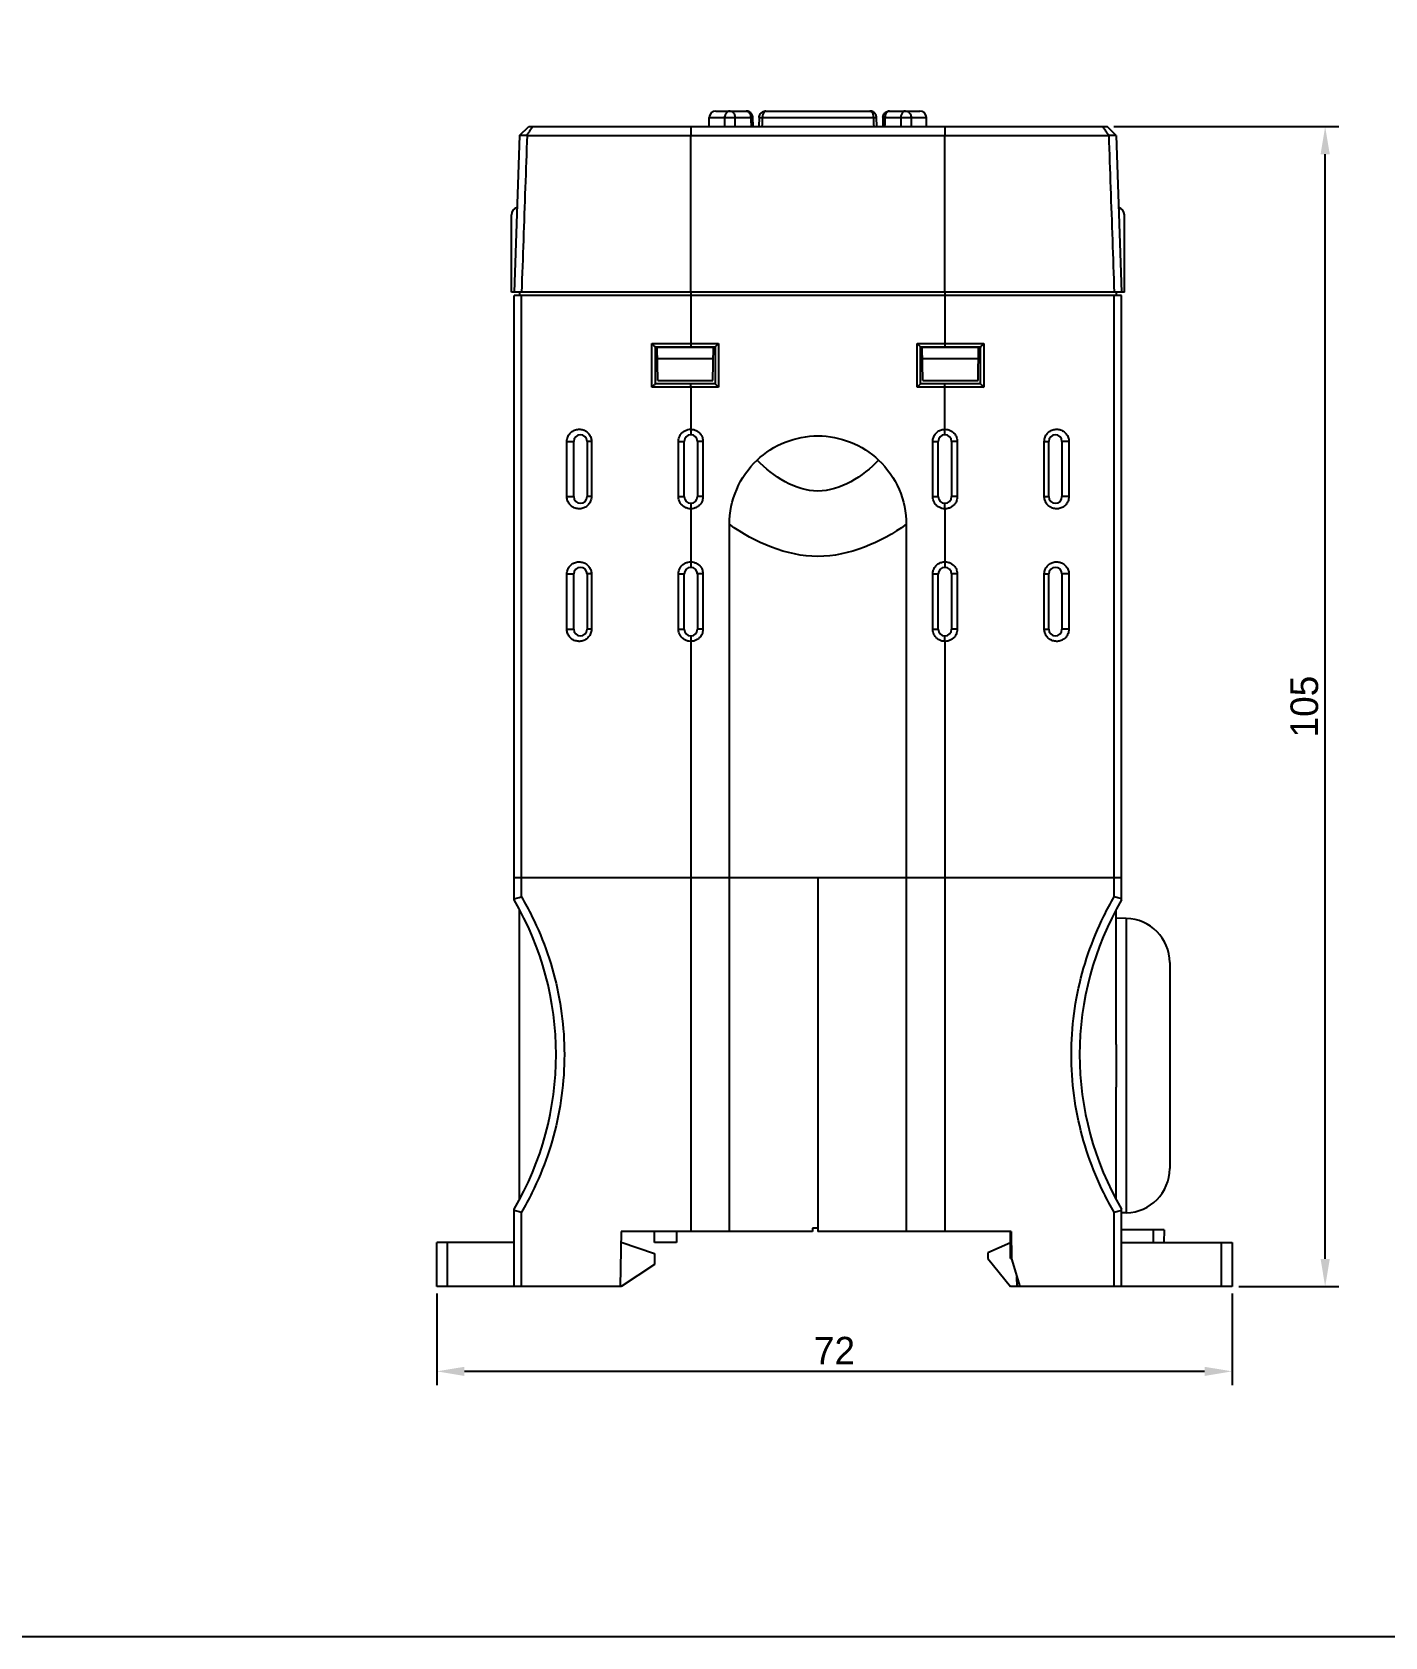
# Model space of a CAD drawing. Header units: millimetres. Extents: x 79 to 919, y 65 to 646.
# Drawn here: x 205.6 to 328, y 65 to 210.3 of the extents above; entities that cross this region are included whole.
import ezdxf

# ---------------------------------------------------------------- set-up
doc = ezdxf.new("R2010")
doc.units = ezdxf.units.MM
doc.layers.add('02___PRT_ALL_AXES', color=7, linetype='Continuous')
doc.styles.get("Standard").update_dxf_attribs({"font": 'BareunDotumPro1.ttf'})
doc.dimstyles.new('ISO-25', dxfattribs={"dimtxt": 2.5, "dimasz": 2.5, "dimexe": 1.25, "dimexo": 0.625, "dimtad": 1, "dimtxsty": 'Standard', "dimcen": 2.5, "dimadec": 0, "dimazin": 0, "dimtfac": 1, "dimtmove": 0, "dimatfit": 3, "dimfxl": 0, "dimarcsym": 0})

# ---------------------------------------------------------------- blocks, each defined once
blk = doc.blocks.new('*D54')
at = {"color": 0, "lineweight": -2}
for p, q in [((242.2, 96.08), (242.2, 87.78)), ((314.2, 96.08), (314.2, 87.78)), ((244.7, 89.03), (311.7, 89.03))]:
    blk.add_line(p, q, dxfattribs=at)
at = {"color": 0}
for points in [[(244.7, 89.44), (244.7, 88.61), (242.2, 89.03)], [(311.7, 88.61), (311.7, 89.44), (314.2, 89.03)]]:
    blk.add_solid(points, dxfattribs=at)
at = {"layer": 'Defpoints', "color": 0}
for p in [(242.2, 96.7), (314.2, 96.7), (314.2, 89.03)]:
    blk.add_point(p, dxfattribs=at)
at = {"color": 0, "insert": (278.2, 90.9), "char_height": 2.5, "attachment_point": 5}
blk.add_mtext('72', dxfattribs=at)
blk = doc.blocks.new('*D55')
at = {"color": 0, "lineweight": -2}
for p, q in [((303.5, 201.7), (323.87, 201.7)), ((322.62, 99.2), (322.62, 199.2)), ((314.82, 96.7), (323.87, 96.7))]:
    blk.add_line(p, q, dxfattribs=at)
at = {"color": 0}
for points in [[(323.04, 199.2), (322.21, 199.2), (322.62, 201.7)], [(322.21, 99.2), (323.04, 99.2), (322.62, 96.7)]]:
    blk.add_solid(points, dxfattribs=at)
at = {"layer": 'Defpoints', "color": 0}
for p in [(302.87, 201.7), (322.62, 201.7), (314.2, 96.7)]:
    blk.add_point(p, dxfattribs=at)
at = {"color": 0, "insert": (320.75, 149.2), "char_height": 2.5, "attachment_point": 5, "rotation": 90}
blk.add_mtext('105', dxfattribs=at)

msp = doc.modelspace()

# ---------------------------------------------------------------- linework, layer by layer
at = {"color": 7, "linetype": 'Continuous'}
for p, q in [((266.849, 201.702), (266.87, 202.518)), ((266.87, 202.518), (268.251, 202.518)), ((267.47, 203.102), (270.204, 203.102)), ((269.19, 202.518), (270.629, 202.518)), ((270.83, 201.702), (270.804, 202.522)), ((271.381, 202.528), (271.346, 201.702)), ((271.674, 202.518), (281.72, 202.518)), ((271.981, 203.102), (281.413, 203.102)), ((282.047, 201.702), (282.012, 202.528)), ((282.59, 202.522), (282.563, 201.702)), ((282.765, 202.518), (284.203, 202.518)), ((283.189, 203.102), (285.924, 203.102)), ((285.143, 202.518), (286.524, 202.518)), ((286.545, 201.702), (286.524, 202.518)), ((249.693, 200.903), (249.197, 186.702)), ((249.693, 200.903), (250.521, 201.702)), ((249.693, 200.91), (250.371, 200.91)), ((250.371, 200.903), (303.023, 200.903)), ((250.521, 201.702), (302.873, 201.702)), ((265.197, 186.702), (265.202, 200.903)), ((265.202, 201.702), (265.202, 200.903)), ((288.191, 201.702), (288.191, 200.903)), ((288.197, 186.702), (288.191, 200.903)), ((303.701, 200.903), (302.873, 201.702)), ((303.023, 200.91), (303.701, 200.91)), ((303.701, 200.903), (304.197, 186.702)), ((248.947, 186.702), (248.947, 193.702)), ((304.447, 186.702), (304.447, 193.702)), ((304.447, 186.702), (248.947, 186.702)), ((304.197, 186.402), (249.197, 186.402)), ((249.197, 131.702), (249.197, 186.402)), ((249.697, 186.702), (249.697, 186.402)), ((249.868, 131.971), (249.868, 186.402)), ((265.197, 186.402), (265.197, 181.752)), ((265.202, 186.702), (265.202, 186.402)), ((288.191, 186.702), (288.191, 186.402)), ((288.197, 186.402), (288.197, 182.052)), ((303.525, 131.971), (303.525, 186.402)), ((303.697, 186.702), (303.697, 186.402)), ((304.197, 131.702), (304.197, 186.402)), ((261.669, 178.102), (261.669, 182.052)), ((261.669, 182.052), (265.197, 182.052)), ((261.97, 181.752), (267.397, 181.752)), ((261.997, 178.402), (261.997, 181.752)), ((262.197, 178.702), (262.144, 181.755)), ((267.249, 181.702), (262.145, 181.702)), ((265.197, 182.052), (267.697, 182.052)), ((267.197, 178.702), (267.25, 181.755)), ((267.397, 181.752), (267.697, 182.052)), ((267.397, 181.752), (267.397, 178.402)), ((267.697, 182.052), (267.697, 178.102)), ((285.997, 181.752), (285.697, 182.052)), ((285.697, 178.102), (285.697, 182.052)), ((285.697, 182.052), (288.197, 182.052)), ((285.997, 181.752), (291.424, 181.752)), ((285.997, 178.402), (285.997, 181.752)), ((286.197, 178.702), (286.144, 181.755)), ((291.249, 181.702), (286.145, 181.702)), ((288.197, 182.052), (288.19, 181.752)), ((288.197, 182.052), (291.725, 182.052)), ((291.197, 178.702), (291.25, 181.755)), ((291.397, 181.752), (291.397, 178.402)), ((291.725, 182.052), (291.725, 178.102)), ((262.162, 180.702), (267.232, 180.702)), ((286.162, 180.702), (291.232, 180.702)), ((262.197, 178.702), (267.197, 178.702)), ((286.197, 178.702), (291.197, 178.702)), ((265.197, 178.102), (261.669, 178.102)), ((267.397, 178.402), (261.97, 178.402)), ((265.197, 178.102), (265.203, 178.402)), ((265.197, 178.102), (265.197, 174.302)), ((267.697, 178.102), (265.197, 178.102)), ((267.397, 178.402), (267.697, 178.102)), ((285.997, 178.402), (285.697, 178.102)), ((288.197, 178.102), (285.697, 178.102)), ((291.424, 178.402), (285.997, 178.402)), ((288.197, 173.802), (288.197, 178.402)), ((291.725, 178.102), (288.197, 178.102)), ((253.974, 168.202), (253.974, 173.202)), ((253.974, 173.202), (254.597, 173.202)), ((254.597, 168.202), (254.597, 173.202)), ((255.797, 173.202), (255.797, 168.202)), ((256.196, 173.202), (255.797, 173.202)), ((256.196, 173.202), (256.196, 168.202)), ((264.075, 168.202), (264.075, 173.202)), ((264.075, 173.202), (264.597, 173.202)), ((264.597, 168.202), (264.597, 173.202)), ((265.197, 174.302), (265.197, 173.802)), ((265.797, 173.202), (265.797, 168.202)), ((266.297, 173.202), (265.797, 173.202)), ((266.297, 173.202), (266.297, 168.202)), ((287.097, 168.202), (287.097, 173.202)), ((287.097, 173.202), (287.597, 173.202)), ((287.597, 168.202), (287.597, 173.202)), ((288.797, 173.202), (288.797, 168.202)), ((289.319, 173.202), (288.797, 173.202)), ((289.319, 173.202), (289.319, 168.202)), ((297.198, 168.202), (297.198, 173.202)), ((297.198, 173.202), (297.597, 173.202)), ((297.597, 168.202), (297.597, 173.202)), ((298.797, 173.202), (298.797, 168.202)), ((299.42, 173.202), (298.797, 173.202)), ((299.42, 173.202), (299.42, 168.202)), ((253.974, 168.202), (254.597, 168.202)), ((256.196, 168.202), (255.797, 168.202)), ((264.075, 168.202), (264.597, 168.202)), ((265.197, 167.602), (265.197, 162.302)), ((266.297, 168.202), (265.797, 168.202)), ((287.097, 168.202), (287.597, 168.202)), ((288.197, 167.103), (288.197, 167.603)), ((288.197, 167.102), (288.197, 161.802)), ((289.319, 168.202), (288.797, 168.202)), ((297.198, 168.202), (297.597, 168.202)), ((299.42, 168.202), (298.797, 168.202)), ((268.697, 101.702), (268.697, 165.702)), ((284.697, 165.702), (284.697, 101.702)), ((265.197, 162.302), (265.197, 161.802)), ((253.974, 156.202), (253.974, 161.202)), ((253.974, 161.202), (254.597, 161.202)), ((254.597, 156.202), (254.597, 161.202)), ((255.797, 161.202), (255.797, 156.202)), ((256.196, 161.202), (255.797, 161.202)), ((256.196, 161.202), (256.196, 156.202)), ((264.075, 156.202), (264.075, 161.202)), ((264.075, 161.202), (264.597, 161.202)), ((264.597, 156.202), (264.597, 161.202)), ((265.797, 161.202), (265.797, 156.202)), ((266.297, 161.202), (265.797, 161.202)), ((266.297, 161.202), (266.297, 156.202)), ((287.097, 156.202), (287.097, 161.202)), ((287.097, 161.202), (287.597, 161.202)), ((287.597, 156.202), (287.597, 161.202)), ((288.797, 161.202), (288.797, 156.202)), ((289.319, 161.202), (288.797, 161.202)), ((289.319, 161.202), (289.319, 156.202)), ((297.198, 156.202), (297.198, 161.202)), ((297.198, 161.202), (297.597, 161.202)), ((297.597, 156.202), (297.597, 161.202)), ((298.797, 161.202), (298.797, 156.202)), ((299.42, 161.202), (298.797, 161.202)), ((299.42, 161.202), (299.42, 156.202)), ((253.974, 156.202), (254.597, 156.202)), ((256.196, 156.202), (255.797, 156.202)), ((264.075, 156.202), (264.597, 156.202)), ((265.197, 155.602), (265.197, 101.702)), ((266.297, 156.202), (265.797, 156.202)), ((287.097, 156.202), (287.597, 156.202)), ((288.197, 155.103), (288.197, 155.603)), ((289.319, 156.202), (288.797, 156.202)), ((297.198, 156.202), (297.597, 156.202)), ((299.42, 156.202), (298.797, 156.202)), ((288.197, 155.102), (288.197, 101.702)), ((304.197, 133.702), (249.197, 133.702)), ((276.697, 133.702), (276.697, 101.702)), ((304.617, 130.021), (303.697, 130.037)), ((304.617, 130.021), (304.617, 103.384)), ((308.547, 126.022), (308.547, 107.383)), ((249.197, 96.702), (249.197, 103.702)), ((249.868, 96.702), (249.868, 103.434)), ((303.525, 96.702), (303.525, 103.434)), ((304.197, 96.702), (304.197, 103.702)), ((304.617, 103.384), (304.197, 103.376)), ((258.897, 101.702), (258.81, 96.702)), ((276.197, 101.702), (258.897, 101.702)), ((261.897, 100.702), (261.897, 101.702)), ((263.897, 101.702), (263.897, 100.702)), ((276.697, 102.002), (276.197, 102.002)), ((276.197, 102.002), (276.197, 101.702)), ((294.197, 101.702), (276.697, 101.702)), ((294.147, 99.252), (294.147, 101.702)), ((294.197, 101.702), (294.241, 99.202)), ((308.047, 101.852), (304.197, 101.852)), ((307.047, 101.852), (307.039, 100.702)), ((308.047, 101.852), (308.027, 100.702)), ((242.197, 96.702), (242.197, 100.702)), ((249.197, 100.702), (242.197, 100.702)), ((243.179, 96.702), (243.179, 100.702)), ((258.88, 100.708), (261.897, 99.702)), ((263.897, 100.702), (261.897, 100.702)), ((294.147, 100.652), (292.097, 99.752)), ((294.147, 100.252), (294.222, 100.254)), ((304.197, 100.702), (314.197, 100.702)), ((313.214, 100.702), (313.214, 96.702)), ((314.197, 100.702), (314.197, 96.702)), ((261.897, 99.702), (261.897, 98.702)), ((292.097, 99.752), (292.097, 99.252)), ((292.097, 99.252), (294.147, 96.702)), ((294.147, 99.252), (294.24, 99.251)), ((294.241, 99.202), (294.984, 96.702)), ((261.897, 98.702), (258.897, 96.702)), ((294.737, 96.702), (294.721, 97.586)), ((258.897, 96.702), (242.197, 96.702)), ((314.197, 96.702), (294.147, 96.702))]:
    msp.add_line(p, q, dxfattribs=at)
msp.add_lwpolyline([(79.485, 646.03), (919.402, 646.03), (919.402, 64.992), (79.485, 64.992)], close=True)
for centre, radius, start, end in [((267.47, 202.502), 0.6, 90, 178.5), ((285.924, 202.502), 0.6, 1.5, 90), ((249.647, 193.702), 0.7, 105.06861, 180), ((303.747, 193.702), 0.7, 0, 74.93139), ((255.197, 173.202), 0.6, 0, 180), ((265.197, 173.202), 0.6, 0, 180), ((288.197, 173.202), 0.6, 0, 180), ((298.197, 173.202), 0.6, 0, 180), ((255.197, 168.202), 0.6, 180, 0), ((265.197, 168.202), 0.6, 180, 0), ((288.197, 168.202), 0.6, 180, 0), ((298.197, 168.202), 0.6, 180, 0), ((255.197, 161.202), 0.6, 0, 180), ((265.197, 161.202), 0.6, 0, 180), ((288.197, 161.202), 0.6, 0, 180), ((298.197, 161.202), 0.6, 0, 180), ((255.197, 156.202), 0.6, 180, 0), ((265.197, 156.202), 0.6, 180, 0), ((288.197, 156.202), 0.6, 180, 0), ((298.197, 156.202), 0.6, 180, 0), ((225.307, 117.702), 27.689, 329.62833, 30.37167), ((328.086, 117.702), 27.689, 149.62833, 210.37167), ((304.547, 126.022), 4, 0, 89), ((304.547, 107.383), 4, 271, 0)]:
    msp.add_arc(centre, radius, start, end, dxfattribs=at)
for points in [[(268.251, 202.518), (268.25, 202.246), (268.248, 201.974), (268.247, 201.702)], [(269.19, 202.518), (269.189, 202.246), (269.187, 201.974), (269.186, 201.702)], [(270.629, 202.518), (270.637, 202.246), (270.646, 201.974), (270.655, 201.702)], [(270.717, 202.813), (270.702, 202.839), (270.685, 202.863), (270.666, 202.885)], [(270.78, 202.673), (270.771, 202.701), (270.761, 202.727), (270.749, 202.753)], [(271.407, 202.678), (271.415, 202.705), (271.426, 202.732), (271.438, 202.757)], [(271.674, 202.518), (271.662, 202.246), (271.65, 201.974), (271.638, 201.702)], [(281.72, 202.518), (281.732, 202.246), (281.744, 201.974), (281.756, 201.702)], [(282.765, 202.518), (282.757, 202.246), (282.748, 201.974), (282.739, 201.702)], [(284.203, 202.518), (284.205, 202.246), (284.206, 201.974), (284.208, 201.702)], [(285.143, 202.518), (285.144, 202.246), (285.145, 201.974), (285.146, 201.702)], [(268.697, 165.702), (268.697, 166.778), (269.14, 168.952), (270.413, 170.769), (271.194, 171.509)], [(282.2, 171.509), (280.758, 170.038), (276.697, 167.366), (272.635, 170.038), (271.194, 171.509)], [(282.2, 171.509), (282.981, 170.769), (284.254, 168.952), (284.697, 166.778), (284.697, 165.702)], [(284.697, 165.702), (282.402, 164.034), (276.697, 161.556), (270.992, 164.034), (268.697, 165.702)]]:
    msp.add_open_spline(points, degree=3, dxfattribs=at)
for points, knots in [([(268.766, 203.102), (268.721, 203.102), (268.628, 203.088), (268.501, 203.025), (268.393, 202.927), (268.313, 202.802), (268.264, 202.663), (268.252, 202.566), (268.251, 202.518)], [0, 0, 0, 0, 0.13624454, 0.27555328, 0.42026591, 0.56889954, 0.71616687, 0.85939691, 0.85939691, 0.85939691, 0.85939691]), ([(268.251, 202.518), (268.283, 202.52), (268.356, 202.523), (268.478, 202.526), (268.619, 202.528), (268.769, 202.528), (268.92, 202.526), (269.06, 202.523), (269.149, 202.52), (269.19, 202.518)], [0, 0, 0, 0, 0.09629911, 0.22064673, 0.36477543, 0.51902036, 0.67305686, 0.81654017, 0.93994838, 0.93994838, 0.93994838, 0.93994838]), ([(268.766, 203.102), (268.804, 203.102), (268.882, 203.087), (268.987, 203.023), (269.075, 202.924), (269.14, 202.8), (269.18, 202.662), (269.189, 202.566), (269.19, 202.518)], [0, 0, 0, 0, 0.11270879, 0.23244124, 0.36365203, 0.50496935, 0.64955037, 0.7924155, 0.7924155, 0.7924155, 0.7924155]), ([(270.204, 203.102), (270.241, 203.102), (270.317, 203.088), (270.42, 203.027), (270.507, 202.932), (270.574, 202.81), (270.617, 202.669), (270.628, 202.569), (270.629, 202.518)], [0, 0, 0, 0, 0.10995726, 0.22654436, 0.35372959, 0.49240683, 0.64012653, 0.79246253, 0.79246253, 0.79246253, 0.79246253]), ([(270.804, 202.522), (270.802, 202.573), (270.786, 202.675), (270.723, 202.817), (270.626, 202.938), (270.502, 203.031), (270.358, 203.089), (270.256, 203.102), (270.204, 203.102)], [0, 0, 0, 0, 0.15361284, 0.30706417, 0.46046817, 0.6137678, 0.76720805, 0.92080542, 0.92080542, 0.92080542, 0.92080542]), ([(270.629, 202.518), (270.659, 202.519), (270.719, 202.524), (270.752, 202.515), (270.81, 202.527), (270.804, 202.522)], [0, 0, 0, 0, 0.09189576, 0.15154966, 0.17546559, 0.17546559, 0.17546559, 0.17546559]), ([(271.381, 202.528), (271.383, 202.579), (271.401, 202.68), (271.464, 202.82), (271.561, 202.94), (271.685, 203.032), (271.828, 203.089), (271.93, 203.102), (271.981, 203.102)], [0, 0, 0, 0, 0.15252293, 0.30494675, 0.45734737, 0.60968184, 0.7621025, 0.91461845, 0.91461845, 0.91461845, 0.91461845]), ([(271.381, 202.528), (271.386, 202.532), (271.416, 202.522), (271.469, 202.529), (271.562, 202.521), (271.634, 202.52), (271.674, 202.518)], [0, 0, 0, 0, 0.01929018, 0.07755288, 0.17086862, 0.29305515, 0.29305515, 0.29305515, 0.29305515]), ([(271.981, 203.102), (271.953, 203.102), (271.893, 203.085), (271.818, 203.019), (271.756, 202.92), (271.71, 202.797), (271.682, 202.66), (271.675, 202.566), (271.674, 202.518)], [0, 0, 0, 0, 0.08272935, 0.17898362, 0.29513335, 0.42873384, 0.57057733, 0.71307656, 0.71307656, 0.71307656, 0.71307656]), ([(281.413, 203.102), (281.441, 203.102), (281.501, 203.085), (281.576, 203.019), (281.638, 202.92), (281.684, 202.797), (281.712, 202.66), (281.719, 202.566), (281.72, 202.518)], [0, 0, 0, 0, 0.08272981, 0.17898447, 0.29513429, 0.42873459, 0.57057774, 0.71307655, 0.71307655, 0.71307655, 0.71307655]), ([(282.012, 202.528), (282.01, 202.579), (281.993, 202.68), (281.929, 202.82), (281.833, 202.94), (281.709, 203.032), (281.566, 203.089), (281.464, 203.102), (281.413, 203.102)], [0, 0, 0, 0, 0.15252289, 0.30494672, 0.45734734, 0.60968183, 0.76210249, 0.91461845, 0.91461845, 0.91461845, 0.91461845]), ([(281.72, 202.518), (281.76, 202.52), (281.831, 202.521), (281.924, 202.529), (281.978, 202.522), (282.007, 202.532), (282.012, 202.528)], [0, 0, 0, 0, 0.1221673, 0.21549198, 0.27375938, 0.2930552, 0.2930552, 0.2930552, 0.2930552]), ([(282.59, 202.522), (282.584, 202.527), (282.642, 202.515), (282.674, 202.524), (282.735, 202.519), (282.765, 202.518)], [0, 0, 0, 0, 0.02390993, 0.08355492, 0.17546587, 0.17546587, 0.17546587, 0.17546587]), ([(282.59, 202.522), (282.591, 202.573), (282.608, 202.675), (282.671, 202.817), (282.767, 202.938), (282.892, 203.031), (283.035, 203.089), (283.138, 203.102), (283.189, 203.102)], [0, 0, 0, 0, 0.15361297, 0.30706427, 0.46046824, 0.61376785, 0.76720807, 0.92080542, 0.92080542, 0.92080542, 0.92080542]), ([(283.189, 203.102), (283.153, 203.102), (283.077, 203.088), (282.974, 203.027), (282.886, 202.932), (282.82, 202.81), (282.777, 202.669), (282.766, 202.569), (282.765, 202.518)], [0, 0, 0, 0, 0.10995731, 0.22654428, 0.35372959, 0.4924069, 0.64012642, 0.79246253, 0.79246253, 0.79246253, 0.79246253]), ([(284.628, 203.102), (284.59, 203.102), (284.512, 203.087), (284.407, 203.023), (284.319, 202.924), (284.254, 202.8), (284.214, 202.662), (284.204, 202.566), (284.203, 202.518)], [0, 0, 0, 0, 0.11270935, 0.23244214, 0.36365291, 0.50497, 0.64955074, 0.79241549, 0.79241549, 0.79241549, 0.79241549]), ([(284.203, 202.518), (284.244, 202.52), (284.333, 202.523), (284.474, 202.526), (284.624, 202.528), (284.775, 202.528), (284.916, 202.526), (285.038, 202.523), (285.111, 202.52), (285.143, 202.518)], [0, 0, 0, 0, 0.1233847, 0.26687139, 0.42090585, 0.57515141, 0.71928332, 0.84362951, 0.93994839, 0.93994839, 0.93994839, 0.93994839]), ([(284.628, 203.102), (284.673, 203.102), (284.765, 203.088), (284.893, 203.025), (285.001, 202.927), (285.081, 202.802), (285.13, 202.663), (285.142, 202.566), (285.143, 202.518)], [0, 0, 0, 0, 0.1362438, 0.27555215, 0.4202648, 0.56889873, 0.71616644, 0.85939692, 0.85939692, 0.85939692, 0.85939692]), ([(250.371, 200.903), (250.315, 199.323), (250.203, 196.165), (250.035, 191.432), (249.924, 188.278), (249.868, 186.702)], [0, 0, 0, 0, 4.7419161, 9.479585, 14.2093843, 14.2093843, 14.2093843, 14.2093843]), ([(250.371, 200.903), (250.427, 200.989), (250.532, 201.17), (250.712, 201.432), (250.828, 201.612), (250.888, 201.703)], [0, 0, 0, 0, 0.30801502, 0.62673392, 0.95240282, 0.95240282, 0.95240282, 0.95240282]), ([(303.023, 200.903), (302.966, 200.989), (302.862, 201.17), (302.682, 201.432), (302.565, 201.612), (302.506, 201.703)], [0, 0, 0, 0, 0.30801006, 0.62672901, 0.95240283, 0.95240283, 0.95240283, 0.95240283]), ([(303.023, 200.903), (303.079, 199.323), (303.191, 196.165), (303.358, 191.432), (303.47, 188.278), (303.526, 186.702)], [0, 0, 0, 0, 4.7419163, 9.4795852, 14.2093843, 14.2093843, 14.2093843, 14.2093843]), ([(261.97, 181.752), (261.937, 181.786), (261.87, 181.852), (261.77, 181.952), (261.703, 182.019), (261.669, 182.052)], [0, 0, 0, 0, 0.14119249, 0.28284495, 0.42492348, 0.42492348, 0.42492348, 0.42492348]), ([(291.424, 181.752), (291.457, 181.786), (291.524, 181.852), (291.624, 181.952), (291.691, 182.019), (291.725, 182.052)], [0, 0, 0, 0, 0.1411922, 0.28284437, 0.4249228, 0.4249228, 0.4249228, 0.4249228]), ([(261.97, 178.402), (261.937, 178.369), (261.87, 178.303), (261.77, 178.203), (261.703, 178.136), (261.669, 178.102)], [0, 0, 0, 0, 0.14119249, 0.28284495, 0.42492348, 0.42492348, 0.42492348, 0.42492348]), ([(291.424, 178.402), (291.457, 178.369), (291.524, 178.303), (291.624, 178.203), (291.691, 178.136), (291.725, 178.102)], [0, 0, 0, 0, 0.1411922, 0.28284437, 0.4249228, 0.4249228, 0.4249228, 0.4249228]), ([(253.974, 173.202), (253.973, 173.277), (253.994, 173.472), (254.11, 173.771), (254.347, 174.051), (254.66, 174.24), (255.013, 174.319), (255.373, 174.285), (255.708, 174.137), (255.98, 173.888), (256.153, 173.569), (256.195, 173.329), (256.196, 173.208), (256.196, 173.202)], [0, 0, 0, 0, 0.2251407, 0.5816542, 0.9460881, 1.3059673, 1.6587, 2.0119067, 2.3730002, 2.7392613, 3.0978757, 3.4403777, 3.45869, 3.45869, 3.45869, 3.45869]), ([(264.075, 173.202), (264.075, 173.297), (264.1, 173.491), (264.216, 173.767), (264.407, 174.006), (264.652, 174.181), (264.922, 174.283), (265.107, 174.303), (265.197, 174.302)], [0, 0, 0, 0, 0.2825949, 0.5802685, 0.8871319, 1.1892516, 1.4733925, 1.7425521, 1.7425521, 1.7425521, 1.7425521]), ([(265.197, 174.302), (265.286, 174.302), (265.471, 174.28), (265.739, 174.175), (265.978, 173.995), (266.161, 173.761), (266.271, 173.49), (266.297, 173.299), (266.297, 173.202)], [0, 0, 0, 0, 0.2677824, 0.5535008, 0.8538571, 1.1538191, 1.4325805, 1.7229137, 1.7229137, 1.7229137, 1.7229137]), ([(271.194, 171.509), (271.923, 172.2), (273.662, 173.316), (275.691, 173.702), (276.697, 173.702)], [0, 0, 0, 0, 3.0161978, 6.0323957, 6.0323957, 6.0323957, 6.0323957]), ([(276.697, 173.702), (277.702, 173.702), (279.732, 173.316), (281.47, 172.2), (282.2, 171.509)], [0, 0, 0, 0, 3.0161978, 6.0323957, 6.0323957, 6.0323957, 6.0323957]), ([(287.097, 173.202), (287.097, 173.316), (287.133, 173.549), (287.297, 173.869), (287.556, 174.119), (287.868, 174.271), (288.091, 174.302), (288.197, 174.302)], [0, 0, 0, 0, 0.3394546, 0.6970018, 1.0580584, 1.40182, 1.72069, 1.72069, 1.72069, 1.72069]), ([(288.197, 174.302), (288.288, 174.303), (288.476, 174.282), (288.75, 174.178), (288.993, 173.999), (289.179, 173.764), (289.293, 173.492), (289.317, 173.3), (289.319, 173.202)], [0, 0, 0, 0, 0.2726555, 0.5629083, 0.8670848, 1.1698951, 1.4503594, 1.7425563, 1.7425563, 1.7425563, 1.7425563]), ([(297.198, 173.202), (297.198, 173.276), (297.218, 173.47), (297.333, 173.768), (297.569, 174.049), (297.882, 174.239), (298.234, 174.319), (298.594, 174.286), (298.929, 174.139), (299.201, 173.891), (299.375, 173.573), (299.419, 173.331), (299.42, 173.209), (299.42, 173.202)], [0, 0, 0, 0, 0.2221324, 0.5783093, 0.9430485, 1.3031694, 1.6558879, 2.0089427, 2.3693972, 2.7348392, 3.093664, 3.4376325, 3.4587044, 3.4587044, 3.4587044, 3.4587044]), ([(256.196, 168.202), (256.196, 168.128), (256.176, 167.935), (256.061, 167.636), (255.825, 167.355), (255.512, 167.166), (255.16, 167.086), (254.8, 167.119), (254.465, 167.266), (254.192, 167.514), (254.018, 167.832), (253.975, 168.074), (253.974, 168.195), (253.974, 168.202)], [0, 0, 0, 0, 0.2221324, 0.5783093, 0.9430485, 1.3031694, 1.6558879, 2.0089427, 2.3693972, 2.7348392, 3.093664, 3.4376325, 3.4587044, 3.4587044, 3.4587044, 3.4587044]), ([(265.197, 167.102), (265.106, 167.102), (264.917, 167.123), (264.643, 167.227), (264.4, 167.407), (264.214, 167.641), (264.1, 167.913), (264.076, 168.105), (264.075, 168.202)], [0, 0, 0, 0, 0.2731157, 0.5638772, 0.8679502, 1.1700932, 1.4505533, 1.7425462, 1.7425462, 1.7425462, 1.7425462]), ([(266.297, 168.202), (266.297, 168.109), (266.272, 167.915), (266.159, 167.64), (265.971, 167.402), (265.731, 167.227), (265.467, 167.124), (265.285, 167.102), (265.197, 167.102)], [0, 0, 0, 0, 0.2815, 0.5773614, 0.8813421, 1.1797974, 1.4587865, 1.7229143, 1.7229143, 1.7229143, 1.7229143]), ([(288.197, 167.102), (288.107, 167.102), (287.922, 167.125), (287.654, 167.23), (287.415, 167.411), (287.233, 167.644), (287.123, 167.915), (287.097, 168.106), (287.097, 168.202)], [0, 0, 0, 0, 0.2682515, 0.5544854, 0.8547426, 1.1540319, 1.4327726, 1.7229039, 1.7229039, 1.7229039, 1.7229039]), ([(289.319, 168.202), (289.319, 168.108), (289.293, 167.914), (289.178, 167.637), (288.986, 167.398), (288.741, 167.223), (288.472, 167.121), (288.286, 167.101), (288.197, 167.102)], [0, 0, 0, 0, 0.2829679, 0.5808845, 0.8878608, 1.1902012, 1.4736991, 1.7425545, 1.7425545, 1.7425545, 1.7425545]), ([(299.42, 168.202), (299.42, 168.127), (299.4, 167.933), (299.284, 167.634), (299.047, 167.353), (298.733, 167.165), (298.381, 167.086), (298.021, 167.12), (297.686, 167.268), (297.414, 167.517), (297.241, 167.835), (297.199, 168.076), (297.198, 168.196), (297.198, 168.202)], [0, 0, 0, 0, 0.2251407, 0.5816542, 0.9460881, 1.3059673, 1.6587, 2.0119067, 2.3730002, 2.7392613, 3.0978757, 3.4403777, 3.45869, 3.45869, 3.45869, 3.45869]), ([(253.974, 161.202), (253.973, 161.277), (253.994, 161.472), (254.11, 161.771), (254.347, 162.051), (254.66, 162.24), (255.013, 162.319), (255.373, 162.285), (255.708, 162.137), (255.98, 161.888), (256.153, 161.569), (256.195, 161.329), (256.196, 161.208), (256.196, 161.202)], [0, 0, 0, 0, 0.2251407, 0.5816542, 0.9460881, 1.3059673, 1.6587, 2.0119067, 2.3730002, 2.7392613, 3.0978757, 3.4403777, 3.45869, 3.45869, 3.45869, 3.45869]), ([(264.075, 161.202), (264.075, 161.297), (264.1, 161.491), (264.216, 161.767), (264.407, 162.006), (264.652, 162.181), (264.922, 162.283), (265.107, 162.303), (265.197, 162.302)], [0, 0, 0, 0, 0.2825949, 0.5802685, 0.8871319, 1.1892516, 1.4733925, 1.7425521, 1.7425521, 1.7425521, 1.7425521]), ([(265.197, 162.302), (265.286, 162.302), (265.471, 162.28), (265.739, 162.175), (265.978, 161.995), (266.161, 161.761), (266.271, 161.49), (266.297, 161.299), (266.297, 161.202)], [0, 0, 0, 0, 0.2677824, 0.5535008, 0.8538571, 1.1538191, 1.4325805, 1.7229137, 1.7229137, 1.7229137, 1.7229137]), ([(287.097, 161.202), (287.097, 161.316), (287.133, 161.549), (287.297, 161.869), (287.556, 162.119), (287.868, 162.271), (288.091, 162.302), (288.197, 162.302)], [0, 0, 0, 0, 0.3394546, 0.6970018, 1.0580584, 1.40182, 1.72069, 1.72069, 1.72069, 1.72069]), ([(288.197, 162.302), (288.288, 162.303), (288.476, 162.282), (288.75, 162.178), (288.993, 161.999), (289.179, 161.764), (289.293, 161.492), (289.317, 161.3), (289.319, 161.202)], [0, 0, 0, 0, 0.2726555, 0.5629083, 0.8670848, 1.1698951, 1.4503594, 1.7425563, 1.7425563, 1.7425563, 1.7425563]), ([(297.198, 161.202), (297.198, 161.276), (297.218, 161.47), (297.333, 161.768), (297.569, 162.049), (297.882, 162.239), (298.234, 162.319), (298.594, 162.286), (298.929, 162.139), (299.201, 161.891), (299.375, 161.573), (299.419, 161.331), (299.42, 161.209), (299.42, 161.202)], [0, 0, 0, 0, 0.2221324, 0.5783093, 0.9430485, 1.3031694, 1.6558879, 2.0089427, 2.3693972, 2.7348392, 3.093664, 3.4376325, 3.4587044, 3.4587044, 3.4587044, 3.4587044]), ([(256.196, 156.202), (256.196, 156.128), (256.176, 155.935), (256.061, 155.636), (255.825, 155.355), (255.512, 155.166), (255.16, 155.086), (254.8, 155.119), (254.465, 155.266), (254.192, 155.514), (254.018, 155.832), (253.975, 156.074), (253.974, 156.195), (253.974, 156.202)], [0, 0, 0, 0, 0.2221324, 0.5783093, 0.9430485, 1.3031694, 1.6558879, 2.0089427, 2.3693972, 2.7348392, 3.093664, 3.4376325, 3.4587044, 3.4587044, 3.4587044, 3.4587044]), ([(265.197, 155.102), (265.106, 155.102), (264.917, 155.123), (264.643, 155.227), (264.4, 155.407), (264.214, 155.641), (264.1, 155.913), (264.076, 156.105), (264.075, 156.202)], [0, 0, 0, 0, 0.2731157, 0.5638772, 0.8679502, 1.1700932, 1.4505533, 1.7425462, 1.7425462, 1.7425462, 1.7425462]), ([(266.297, 156.202), (266.297, 156.109), (266.272, 155.915), (266.159, 155.64), (265.971, 155.402), (265.731, 155.227), (265.467, 155.124), (265.285, 155.102), (265.197, 155.102)], [0, 0, 0, 0, 0.2815, 0.5773614, 0.8813421, 1.1797974, 1.4587865, 1.7229143, 1.7229143, 1.7229143, 1.7229143]), ([(288.197, 155.102), (288.107, 155.102), (287.922, 155.125), (287.654, 155.23), (287.415, 155.411), (287.233, 155.644), (287.123, 155.915), (287.097, 156.106), (287.097, 156.202)], [0, 0, 0, 0, 0.2682515, 0.5544854, 0.8547426, 1.1540319, 1.4327726, 1.7229039, 1.7229039, 1.7229039, 1.7229039]), ([(289.319, 156.202), (289.319, 156.108), (289.293, 155.914), (289.178, 155.637), (288.986, 155.398), (288.741, 155.223), (288.472, 155.121), (288.286, 155.101), (288.197, 155.102)], [0, 0, 0, 0, 0.2829679, 0.5808845, 0.8878608, 1.1902012, 1.4736991, 1.7425545, 1.7425545, 1.7425545, 1.7425545]), ([(299.42, 156.202), (299.42, 156.127), (299.4, 155.933), (299.284, 155.634), (299.047, 155.353), (298.733, 155.165), (298.381, 155.086), (298.021, 155.12), (297.686, 155.268), (297.414, 155.517), (297.241, 155.835), (297.199, 156.076), (297.198, 156.196), (297.198, 156.202)], [0, 0, 0, 0, 0.2251407, 0.5816542, 0.9460881, 1.3059673, 1.6587, 2.0119067, 2.3730002, 2.7392613, 3.0978757, 3.4403777, 3.45869, 3.45869, 3.45869, 3.45869]), ([(249.197, 131.794), (249.271, 131.813), (249.419, 131.851), (249.643, 131.912), (249.793, 131.951), (249.868, 131.971)], [0, 0, 0, 0, 0.2286483, 0.46027259, 0.69459092, 0.69459092, 0.69459092, 0.69459092]), ([(249.869, 131.972), (250.205, 131.397), (251.101, 129.732), (252.307, 126.838), (253.275, 123.258), (253.766, 119.566), (253.766, 115.839), (253.275, 112.147), (252.307, 108.567), (251.101, 105.673), (250.205, 104.008), (249.869, 103.433)], [0, 0, 0, 0, 1.9998765, 5.6661703, 9.3777112, 13.0949377, 16.8078541, 20.5249723, 24.2364529, 27.9027914, 29.9028215, 29.9028215, 29.9028215, 29.9028215]), ([(303.525, 103.433), (303.192, 104.003), (302.297, 105.663), (301.091, 108.553), (300.12, 112.138), (299.627, 115.836), (299.627, 119.568), (300.12, 123.266), (301.091, 126.851), (302.297, 129.742), (303.192, 131.402), (303.525, 131.972)], [0, 0, 0, 0, 1.9805142, 5.6521341, 9.3692716, 13.0921215, 16.810609, 20.5333501, 24.2504276, 27.9220928, 29.9027615, 29.9027615, 29.9027615, 29.9027615]), ([(304.197, 131.794), (304.123, 131.813), (303.975, 131.851), (303.751, 131.912), (303.601, 131.951), (303.525, 131.971)], [0, 0, 0, 0, 0.22862633, 0.46024965, 0.69458836, 0.69458836, 0.69458836, 0.69458836]), ([(303.697, 118.613), (303.697, 118.265), (303.693, 117.403), (303.692, 116.117), (303.697, 115.179), (303.697, 114.756)], [0, 0, 0, 0, 1.0434216, 2.5871005, 3.8568484, 3.8568484, 3.8568484, 3.8568484]), ([(249.197, 103.611), (249.271, 103.592), (249.419, 103.553), (249.643, 103.493), (249.793, 103.454), (249.868, 103.434)], [0, 0, 0, 0, 0.22864835, 0.46027262, 0.69459076, 0.69459076, 0.69459076, 0.69459076]), ([(303.525, 103.434), (303.601, 103.454), (303.751, 103.493), (303.975, 103.553), (304.123, 103.592), (304.197, 103.611)], [0, 0, 0, 0, 0.23433891, 0.46596224, 0.69458852, 0.69458852, 0.69458852, 0.69458852])]:
    msp.add_open_spline(points, degree=3, knots=knots, dxfattribs=at)
at = {"layer": '02___PRT_ALL_AXES', "color": 7, "linetype": 'Continuous'}
for p, q in [((249.697, 104.597), (249.697, 130.804)), ((303.697, 118.601), (303.697, 130.796)), ((303.697, 104.604), (303.697, 114.765))]:
    msp.add_line(p, q, dxfattribs=at)

# ---------------------------------------------------------------- dimensions: what is measured, and where the dimension line sits
dim = msp.add_linear_dim(base=(322.624, 201.702), p1=(314.197, 96.702), p2=(302.873, 201.702), angle=90, dimstyle='ISO-25', override={"dimfxl": 3})
dim.commit()
dim.dimension.update_dxf_attribs({"geometry": '*D55', "text_midpoint": (320.749, 149.202)})
dim = msp.add_linear_dim(base=(314.197, 89.027), p1=(242.197, 96.702), p2=(314.197, 96.702), dimstyle='ISO-25', override={"dimfxl": 3})
dim.commit()
dim.dimension.update_dxf_attribs({"geometry": '*D54', "text_midpoint": (278.197, 90.902)})

doc.saveas('drawing.dxf')
